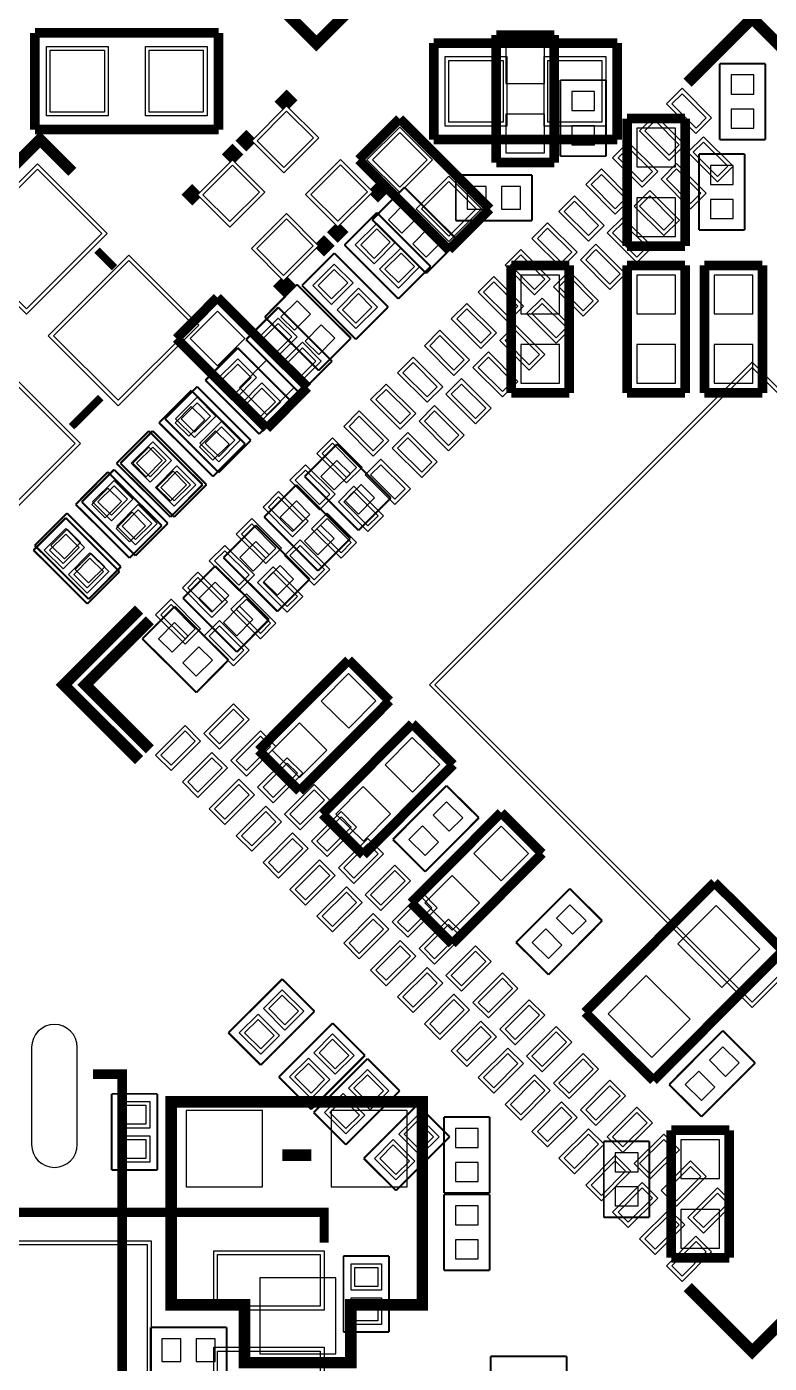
# Model space of a CAD drawing. Extents: x -0.1 to 73.4, y -0.1 to 43.3.
# Drawn here: x 15.86 to 25.62, y 16.36 to 33.94 of the extents above; entities that cross this region are included whole.
import ezdxf

# ---------------------------------------------------------------- set-up
doc = ezdxf.new("R2010")
doc.units = 0
for name, color, linetype in [('PG_SILKSCREEN_BOTTOM', 251, 'CONTINUOUS'), ('PG_SILKSCREEN_TOP', 254, 'CONTINUOUS'), ('PIN_BOTTOM', 12, 'CONTINUOUS'), ('PIN_SOLDERMASK_TOP', 4, 'CONTINUOUS'), ('PIN_TOP', 96, 'CONTINUOUS')]:
    doc.layers.add(name, color=color, linetype=linetype)

msp = doc.modelspace()

# ---------------------------------------------------------------- linework, layer by layer
at = {"layer": 'PG_SILKSCREEN_BOTTOM'}
for points, const_width in [([(22.028912, 33.829498), (22.790912, 33.829498)], 0.127), ([(22.028912, 32.153098), (22.028912, 33.829498)], 0.127), ([(22.790912, 33.829498), (22.790912, 32.153098)], 0.127), ([(25.566599, 33.455204), (24.9666, 33.455204)], 0.0254), ([(24.9666, 33.455204), (24.9666, 32.455206)], 0.0254), ([(25.566599, 32.455206), (25.566599, 33.455204)], 0.0254), ([(23.471911, 33.237297), (22.871913, 33.237297)], 0.0254), ([(22.871913, 33.237297), (22.871913, 32.237299)], 0.0254), ([(23.471911, 32.237299), (23.471911, 33.237297)], 0.0254), ([(23.749305, 32.731405), (24.511305, 32.731405)], 0.127), ([(23.749305, 31.055005), (23.749305, 32.731405)], 0.127), ([(24.511305, 32.731405), (24.511305, 31.055005)], 0.127), ([(24.9666, 32.455206), (25.566599, 32.455206)], 0.0254), ([(22.790912, 32.153098), (22.028912, 32.153098)], 0.127), ([(22.871913, 32.237299), (23.471911, 32.237299)], 0.0254), ([(25.293904, 32.266204), (24.693905, 32.266204)], 0.0254), ([(24.693905, 32.266204), (24.693905, 31.266206)], 0.0254), ([(25.293904, 31.266206), (25.293904, 32.266204)], 0.0254), ([(22.496704, 31.990005), (21.496706, 31.990005)], 0.0254), ([(21.496706, 31.990005), (21.496706, 31.390006)], 0.0254), ([(22.496704, 31.390006), (22.496704, 31.990005)], 0.0254), ([(20.822006, 31.827191), (20.398689, 31.401995)], 0.0254), ([(21.530691, 31.121604), (20.822006, 31.827191)], 0.0254), ([(20.398689, 31.401995), (21.1074, 30.696408)], 0.0254), ([(21.496706, 31.390006), (22.496704, 31.390006)], 0.0254), ([(21.1074, 30.696408), (21.530691, 31.121604)], 0.0254), ([(24.511305, 31.055005), (23.749305, 31.055005)], 0.127), ([(24.693905, 31.266206), (25.293904, 31.266206)], 0.0254), ([(22.225305, 30.801005), (22.987305, 30.801005)], 0.127), ([(22.225305, 29.124605), (22.225305, 30.801005)], 0.127), ([(22.987305, 30.801005), (22.987305, 29.124605)], 0.127), ([(23.749305, 29.124605), (23.749305, 30.801005)], 0.127), ([(23.749305, 30.801005), (24.511305, 30.801005)], 0.127), ([(24.511305, 30.801005), (24.511305, 29.124605)], 0.127), ([(24.765305, 29.124605), (24.765305, 30.801005)], 0.127), ([(24.765305, 30.801005), (25.527305, 30.801005)], 0.127), ([(25.527305, 30.801005), (25.527305, 29.124605)], 0.127), ([(17.82351, 29.839209), (18.361101, 30.379187)], 0.127), ([(18.361101, 30.379187), (19.54911, 29.196411)], 0.127), ([(19.408902, 30.548809), (18.985611, 30.123613)], 0.0254), ([(20.117587, 29.843197), (19.408902, 30.548809)], 0.0254), ([(18.985611, 30.123613), (19.694296, 29.418001)], 0.0254), ([(19.011494, 28.656407), (17.82351, 29.839209)], 0.127), ([(19.694296, 29.418001), (20.117587, 29.843197)], 0.0254), ([(19.54911, 29.196411), (19.011494, 28.656407)], 0.127), ([(22.987305, 29.124605), (22.225305, 29.124605)], 0.127), ([(24.511305, 29.124605), (23.749305, 29.124605)], 0.127), ([(25.527305, 29.124605), (24.765305, 29.124605)], 0.127), ([(18.018608, 29.156609), (17.595291, 28.731388)], 0.0254), ([(18.727293, 28.450997), (18.018608, 29.156609)], 0.0254), ([(17.595291, 28.731388), (18.304002, 28.025801)], 0.0254), ([(17.459808, 28.623209), (17.036491, 28.197988)], 0.0254), ([(18.168493, 27.917597), (17.459808, 28.623209)], 0.0254), ([(18.304002, 28.025801), (18.727293, 28.450997)], 0.0254), ([(19.934301, 28.449295), (19.509994, 28.024988)], 0.0254), ([(20.641412, 27.74221), (19.934301, 28.449295)], 0.0254), ([(17.036491, 28.197988), (17.745202, 27.492401)], 0.0254), ([(16.922191, 28.083205), (16.4989, 27.658009)], 0.0254), ([(17.630902, 27.377593), (16.922191, 28.083205)], 0.0254), ([(19.509994, 28.024988), (20.217105, 27.317903)], 0.0254), ([(17.745202, 27.492401), (18.168493, 27.917597)], 0.0254), ([(19.400901, 27.915895), (18.976594, 27.491588)], 0.0254), ([(20.108012, 27.20881), (19.400901, 27.915895)], 0.0254), ([(16.4989, 27.658009), (17.207611, 26.952397)], 0.0254), ([(20.217105, 27.317903), (20.641412, 27.74221)], 0.0254), ([(16.3846, 27.543201), (15.961309, 27.118005)], 0.0254), ([(17.093311, 26.837589), (16.3846, 27.543201)], 0.0254), ([(18.976594, 27.491588), (19.683705, 26.784503)], 0.0254), ([(17.207611, 26.952397), (17.630902, 27.377593)], 0.0254), ([(18.867501, 27.382495), (18.443194, 26.958188)], 0.0254), ([(19.574612, 26.67541), (18.867501, 27.382495)], 0.0254), ([(15.961309, 27.118005), (16.669995, 26.412393)], 0.0254), ([(19.683705, 26.784503), (20.108012, 27.20881)], 0.0254), ([(18.443194, 26.958188), (19.150305, 26.251103)], 0.0254), ([(16.669995, 26.412393), (17.093311, 26.837589)], 0.0254), ([(18.332806, 26.848791), (17.909489, 26.423595)], 0.0254), ([(19.041491, 26.143204), (18.332806, 26.848791)], 0.0254), ([(19.150305, 26.251103), (19.574612, 26.67541)], 0.0254), ([(17.909489, 26.423595), (18.6182, 25.718008)], 0.0254), ([(17.799406, 26.315391), (17.376089, 25.890195)], 0.0254), ([(18.508091, 25.609804), (17.799406, 26.315391)], 0.0254), ([(18.6182, 25.718008), (19.041491, 26.143204)], 0.0254), ([(17.376089, 25.890195), (18.0848, 25.184608)], 0.0254), ([(18.90329, 24.423395), (20.086091, 25.611404)], 0.127), ([(20.086091, 25.611404), (20.626095, 25.073788)], 0.127), ([(18.0848, 25.184608), (18.508091, 25.609804)], 0.0254), ([(20.626095, 25.073788), (19.443294, 23.885804)], 0.127), ([(19.74149, 23.585195), (20.924291, 24.773204)], 0.127), ([(20.924291, 24.773204), (21.464295, 24.235588)], 0.127), ([(19.443294, 23.885804), (18.90329, 24.423395)], 0.127), ([(21.464295, 24.235588), (20.281494, 23.047604)], 0.127), ([(21.374583, 23.959414), (20.668996, 23.250703)], 0.0254), ([(21.799804, 23.536097), (21.374583, 23.959414)], 0.0254), ([(20.281494, 23.047604), (19.74149, 23.585195)], 0.127), ([(20.90989, 22.416795), (22.092691, 23.604804)], 0.127), ([(22.092691, 23.604804), (22.632695, 23.067188)], 0.127), ([(21.094192, 22.827412), (21.799804, 23.536097)], 0.0254), ([(20.668996, 23.250703), (21.094192, 22.827412)], 0.0254), ([(22.632695, 23.067188), (21.449894, 21.879204)], 0.127), ([(24.897994, 22.686391), (23.19561, 20.976412)], 0.127), ([(25.797993, 21.790406), (24.897994, 22.686391)], 0.127), ([(22.995509, 22.605009), (22.289897, 21.896299)], 0.0254), ([(23.420705, 22.181693), (22.995509, 22.605009)], 0.0254), ([(21.449894, 21.879204), (20.90989, 22.416795)], 0.127), ([(22.715093, 21.473008), (23.420705, 22.181693)], 0.0254), ([(22.289897, 21.896299), (22.715093, 21.473008)], 0.0254), ([(24.095608, 20.080402), (25.797993, 21.790406)], 0.127), ([(23.19561, 20.976412), (24.095608, 20.080402)], 0.127), ([(25.007189, 20.736306), (24.301602, 20.027595)], 0.0254), ([(25.43241, 20.31299), (25.007189, 20.736306)], 0.0254), ([(16.473703, 12.800203), (17.108703, 12.800203), (17.108703, 20.166203), (16.727703, 20.166203)], 0.127), ([(24.726798, 19.604304), (25.43241, 20.31299)], 0.0254), ([(24.301602, 20.027595), (24.726798, 19.604304)], 0.0254), ([(17.9451, 17.1323), (18.7198, 17.1323), (18.7198, 16.3703), (20.1168, 16.3703), (20.1168, 17.1323), (21.0566, 17.1323), (21.0566, 19.7993), (17.7546, 19.7993), (17.7546, 17.1323), (17.9451, 17.1323)], 0.1524), ([(21.940799, 19.600824), (21.340801, 19.600824)], 0.0254), ([(21.340801, 19.600824), (21.340801, 18.600801)], 0.0254), ([(21.940799, 18.600801), (21.940799, 19.600824)], 0.0254), ([(24.329111, 17.750511), (24.329111, 19.426911)], 0.127), ([(24.329111, 19.426911), (25.091111, 19.426911)], 0.127), ([(25.091111, 19.426911), (25.091111, 17.750511)], 0.127), ([(19.2151, 19.1008), (19.5961, 19.1008)], 0.1524), ([(23.4426, 19.282004), (23.4426, 18.282006)], 0.0254), ([(24.042599, 19.282004), (23.4426, 19.282004)], 0.0254), ([(24.042599, 18.282006), (24.042599, 19.282004)], 0.0254), ([(21.340801, 18.600801), (21.940799, 18.600801)], 0.0254), ([(21.940799, 18.584799), (21.340801, 18.584799)], 0.0254), ([(21.340801, 18.584799), (21.340801, 17.584801)], 0.0254), ([(21.940799, 17.584801), (21.940799, 18.584799)], 0.0254), ([(23.4426, 18.282006), (24.042599, 18.282006)], 0.0254), ([(25.091111, 17.750511), (24.329111, 17.750511)], 0.127), ([(21.340801, 17.584801), (21.940799, 17.584801)], 0.0254), ([(18.483199, 16.835399), (17.483201, 16.835399)], 0.0254), ([(17.483201, 16.835399), (17.483201, 16.235375)], 0.0254), ([(18.483199, 16.235375), (18.483199, 16.835399)], 0.0254)]:
    msp.add_lwpolyline(points, dxfattribs=dict(at, const_width=const_width))
at = {"layer": 'PG_SILKSCREEN_TOP'}
for points, const_width in [([(19.66341, 33.720888), (15.067305, 38.316992), (18.461406, 41.711093), (23.05751, 37.114988), (19.66341, 33.720888)], 0.150089), ([(26.242112, 33.203998), (25.393599, 34.05251), (24.545112, 33.203998)], 0.150012), ([(15.963951, 32.588225), (15.963951, 33.8582)], 0.127), ([(15.963951, 33.8582), (18.376875, 33.858175)], 0.127), ([(18.376875, 33.858175), (18.376875, 32.588225)], 0.127), ([(21.206003, 32.455612), (21.206003, 33.725612)], 0.127), ([(21.206003, 33.725612), (23.619003, 33.725612)], 0.127), ([(23.619003, 33.725612), (23.619003, 32.455612)], 0.127), ([(19.166891, 32.901103), (19.272885, 33.007198), (19.361302, 32.918806)], 0.150012), ([(20.758988, 32.729907), (20.220203, 32.191096)], 0.127), ([(21.944406, 31.544489), (20.758988, 32.729907)], 0.127), ([(16.455111, 32.031508), (16.030804, 32.455815), (15.606598, 32.031508)], 0.150012), ([(18.376875, 32.588225), (15.963951, 32.588225)], 0.127), ([(18.795594, 32.353098), (18.707202, 32.44149), (18.795594, 32.529907)], 0.150012), ([(23.619003, 32.455612), (21.206003, 32.455612)], 0.127), ([(18.650102, 32.207606), (18.561685, 32.295998), (18.473293, 32.207606)], 0.150012), ([(20.220203, 32.191096), (21.405596, 31.005704)], 0.127), ([(18.084394, 31.641898), (17.996002, 31.73029), (18.084394, 31.818707)], 0.150012), ([(20.422006, 31.858102), (20.510398, 31.769685), (20.422006, 31.681293)], 0.150012), ([(20.033996, 31.069407), (20.458303, 31.493689)], 0.0254), ([(20.458303, 31.493689), (21.165388, 30.786603)], 0.0254), ([(21.405596, 31.005704), (21.944406, 31.544489)], 0.127), ([(19.856298, 31.292394), (19.94469, 31.204002), (20.033107, 31.292394)], 0.150012), ([(19.710806, 31.146902), (19.799198, 31.058485), (19.710806, 30.970093)], 0.150012), ([(16.778503, 31.000903), (17.008297, 30.771109)], 0.100101), ([(19.475196, 30.536007), (19.899503, 30.960289)], 0.0254), ([(19.899503, 30.960289), (20.606588, 30.253203)], 0.0254), ([(20.741107, 30.362296), (20.033996, 31.069407)], 0.0254), ([(21.165388, 30.786603), (20.741107, 30.362296)], 0.0254), ([(19.339484, 30.598897), (19.23349, 30.492802), (19.145098, 30.581194)], 0.150012), ([(20.182307, 29.828896), (19.475196, 30.536007)], 0.0254), ([(18.738596, 29.824807), (19.162903, 30.249089)], 0.0254), ([(19.162903, 30.249089), (19.869988, 29.542003)], 0.0254), ([(20.606588, 30.253203), (20.182307, 29.828896)], 0.0254), ([(18.205196, 29.291407), (18.629503, 29.715689)], 0.0254), ([(18.629503, 29.715689), (19.336588, 29.008603)], 0.0254), ([(19.445707, 29.117696), (18.738596, 29.824807)], 0.0254), ([(19.869988, 29.542003), (19.445707, 29.117696)], 0.0254), ([(17.671796, 28.783407), (18.096103, 29.207689)], 0.0254), ([(18.096103, 29.207689), (18.803188, 28.500603)], 0.0254), ([(18.912307, 28.584296), (18.205196, 29.291407)], 0.0254), ([(16.443808, 28.678302), (16.829202, 29.063721)], 0.100101), ([(19.336588, 29.008603), (18.912307, 28.584296)], 0.0254), ([(18.378907, 28.076296), (17.671796, 28.783407)], 0.0254), ([(17.087596, 28.199207), (17.511903, 28.623489)], 0.0254), ([(17.511903, 28.623489), (18.218988, 27.916403)], 0.0254), ([(18.803188, 28.500603), (18.378907, 28.076296)], 0.0254), ([(16.579596, 27.691207), (17.003903, 28.115489)], 0.0254), ([(17.003903, 28.115489), (17.710988, 27.408403)], 0.0254), ([(17.794707, 27.492096), (17.087596, 28.199207)], 0.0254), ([(18.218988, 27.916403), (17.794707, 27.492096)], 0.0254), ([(17.286707, 26.984096), (16.579596, 27.691207)], 0.0254), ([(15.944596, 27.056207), (16.368903, 27.480489)], 0.0254), ([(16.368903, 27.480489), (17.075988, 26.773403)], 0.0254), ([(17.710988, 27.408403), (17.286707, 26.984096)], 0.0254), ([(16.651707, 26.349096), (15.944596, 27.056207)], 0.0254), ([(17.075988, 26.773403), (16.651707, 26.349096)], 0.0254), ([(17.332604, 26.274293), (16.342589, 25.284405), (17.332604, 24.29449)], 0.150012), ([(17.474006, 26.132892), (16.625494, 25.284405), (17.474006, 24.435892)], 0.150012), ([(18.507888, 20.70829), (19.214998, 21.4154)], 0.0254), ([(19.214998, 21.4154), (19.639305, 20.991093)], 0.0254), ([(19.639305, 20.991093), (18.932195, 20.284008)], 0.0254), ([(19.170091, 20.127798), (19.877202, 20.834883)], 0.0254), ([(19.877202, 20.834883), (20.301483, 20.410602)], 0.0254), ([(18.932195, 20.284008), (18.507888, 20.70829)], 0.0254), ([(20.301483, 20.410602), (19.594398, 19.703491)], 0.0254), ([(19.627596, 19.661403), (20.334707, 20.368489)], 0.0254), ([(20.334707, 20.368489), (20.758988, 19.944207)], 0.0254), ([(19.594398, 19.703491), (19.170091, 20.127798)], 0.0254), ([(16.972001, 18.905601), (16.972001, 19.905599)], 0.0254), ([(16.972001, 19.905599), (17.571999, 19.905599)], 0.0254), ([(17.571999, 19.905599), (17.571999, 18.905601)], 0.0254), ([(20.758988, 19.944207), (20.051903, 19.237096)], 0.0254), ([(20.285812, 19.057391), (20.992897, 19.764502)], 0.0254), ([(20.992897, 19.764502), (21.417204, 19.340195)], 0.0254), ([(20.051903, 19.237096), (19.627596, 19.661403)], 0.0254), ([(21.417204, 19.340195), (20.710093, 18.63311)], 0.0254), ([(20.710093, 18.63311), (20.285812, 19.057391)], 0.0254), ([(17.571999, 18.905601), (16.972001, 18.905601)], 0.0254), ([(10.364699, 17.947208), (10.364699, 18.347207), (19.764705, 18.347207), (19.764705, 17.947208)], 0.11999), ([(20.020001, 16.772001), (20.020001, 17.772024)], 0.0254), ([(20.020001, 17.772024), (20.619999, 17.772024)], 0.0254), ([(20.619999, 17.772024), (20.619999, 16.772001)], 0.0254), ([(24.545112, 17.364812), (25.393599, 16.516299), (26.242112, 17.364812)], 0.150012), ([(20.619999, 16.772001), (20.020001, 16.772001)], 0.0254), ([(21.953601, 16.454399), (22.953599, 16.454399)], 0.0254), ([(21.953601, 15.854401), (21.953601, 16.454399)], 0.0254), ([(22.953599, 16.454399), (22.953599, 15.854401)], 0.0254)]:
    msp.add_lwpolyline(points, dxfattribs=dict(at, const_width=const_width))
at = {"layer": 'PIN_BOTTOM'}
for points in [[(22.155912, 33.194498), (22.663912, 33.194498), (22.663912, 33.702498), (22.155912, 33.702498)], [(25.116599, 33.055192), (25.416599, 33.055192), (25.416599, 33.305204), (25.116599, 33.305204)], [(23.021912, 32.837285), (23.321912, 32.837285), (23.321912, 33.087297), (23.021912, 33.087297)], [(22.155912, 32.280098), (22.663912, 32.280098), (22.663912, 32.788098), (22.155912, 32.788098)], [(25.116599, 32.605205), (25.416599, 32.605205), (25.416599, 32.855218), (25.116599, 32.855218)], [(23.021912, 32.387299), (23.321912, 32.387299), (23.321912, 32.637311), (23.021912, 32.637311)], [(23.876305, 32.096405), (24.384305, 32.096405), (24.384305, 32.604405), (23.876305, 32.604405)], [(24.843905, 31.866192), (25.143904, 31.866192), (25.143904, 32.116205), (24.843905, 32.116205)], [(21.89673, 31.539993), (21.89673, 31.839992), (21.646718, 31.839992), (21.646718, 31.539993)], [(22.346717, 31.539993), (22.346717, 31.839992), (22.096705, 31.839992), (22.096705, 31.539993)], [(23.876305, 31.182005), (24.384305, 31.182005), (24.384305, 31.690005), (23.876305, 31.690005)], [(24.843905, 31.416206), (25.143904, 31.416206), (25.143904, 31.666218), (24.843905, 31.666218)], [(20.788022, 31.226065), (20.999686, 31.438663), (20.822512, 31.615059), (20.610848, 31.402461)], [(21.106893, 30.908565), (21.318558, 31.121163), (21.141384, 31.297559), (20.929719, 31.084961)], [(22.352305, 30.166005), (22.860305, 30.166005), (22.860305, 30.674005), (22.352305, 30.674005)], [(24.384305, 30.674005), (23.876305, 30.674005), (23.876305, 30.166005), (24.384305, 30.166005)], [(25.400305, 30.674005), (24.892305, 30.674005), (24.892305, 30.166005), (25.400305, 30.166005)], [(19.374918, 29.947658), (19.586583, 30.160255), (19.409409, 30.336651), (19.197744, 30.124054)], [(18.363085, 29.481168), (18.721504, 29.841167), (18.361505, 30.199587), (18.003086, 29.839587)], [(19.69379, 29.630158), (19.905454, 29.842755), (19.72828, 30.019151), (19.516616, 29.806554)], [(22.352305, 29.251605), (22.860305, 29.251605), (22.860305, 29.759605), (22.352305, 29.759605)], [(24.384305, 29.759605), (23.876305, 29.759605), (23.876305, 29.251605), (24.384305, 29.251605)], [(25.400305, 29.759605), (24.892305, 29.759605), (24.892305, 29.251605), (25.400305, 29.251605)], [(19.01109, 28.836008), (19.369509, 29.196007), (19.00951, 29.554427), (18.65109, 29.194427)], [(17.984624, 28.555458), (18.196288, 28.768056), (18.019114, 28.944452), (17.80745, 28.731854)], [(18.303495, 28.237958), (18.51516, 28.450556), (18.337986, 28.626952), (18.126321, 28.414354)], [(17.425824, 28.022058), (17.637488, 28.234656), (17.460314, 28.411052), (17.24865, 28.198454)], [(19.898924, 27.848259), (20.111056, 28.060391), (19.93427, 28.237176), (19.722139, 28.025044)], [(17.744695, 27.704558), (17.95636, 27.917156), (17.779186, 28.093552), (17.567521, 27.880954)], [(16.888207, 27.482054), (17.099872, 27.694652), (16.922698, 27.871048), (16.711033, 27.65845)], [(20.217135, 27.530048), (20.429267, 27.74218), (20.252482, 27.918965), (20.04035, 27.706833)], [(19.365524, 27.314859), (19.577656, 27.526991), (19.40087, 27.703776), (19.188739, 27.491644)], [(17.207079, 27.164554), (17.418743, 27.377152), (17.24157, 27.553548), (17.029905, 27.34095)], [(16.350616, 26.94205), (16.562281, 27.154648), (16.385107, 27.331044), (16.173442, 27.118446)], [(19.683735, 26.996648), (19.895867, 27.20878), (19.719082, 27.385565), (19.50695, 27.173433)], [(18.832124, 26.781459), (19.044256, 26.993591), (18.86747, 27.170376), (18.655339, 26.958244)], [(16.669488, 26.62455), (16.881152, 26.837148), (16.703979, 27.013544), (16.492314, 26.800946)], [(19.150335, 26.463248), (19.362467, 26.67538), (19.185682, 26.852165), (18.97355, 26.640033)], [(18.298822, 26.247665), (18.510486, 26.460263), (18.333312, 26.636659), (18.121648, 26.424061)], [(18.617693, 25.930165), (18.829358, 26.142763), (18.652184, 26.319159), (18.440519, 26.106561)], [(17.765422, 25.714265), (17.977086, 25.926863), (17.799912, 26.103259), (17.588248, 25.890661)], [(18.084293, 25.396765), (18.295958, 25.609363), (18.118784, 25.785759), (17.907119, 25.573161)], [(19.728076, 25.071804), (20.088075, 24.713385), (20.446495, 25.073384), (20.086495, 25.431803)], [(19.082916, 24.423799), (19.442915, 24.06538), (19.801335, 24.425379), (19.441335, 24.783799)], [(20.566276, 24.233604), (20.926275, 23.875185), (21.284695, 24.235184), (20.924695, 24.593603)], [(19.921116, 23.585599), (20.281115, 23.22718), (20.639535, 23.587179), (20.279535, 23.945599)], [(21.198653, 23.570081), (21.411251, 23.358417), (21.587647, 23.53559), (21.375049, 23.747255)], [(20.881153, 23.25121), (21.093751, 23.039545), (21.270147, 23.216719), (21.057549, 23.428383)], [(21.734676, 23.065204), (22.094675, 22.706785), (22.453095, 23.066784), (22.093095, 23.425203)], [(21.089516, 22.417199), (21.449515, 22.05878), (21.807935, 22.418779), (21.447935, 22.777199)], [(22.819554, 22.215677), (23.032152, 22.004012), (23.208548, 22.181186), (22.99595, 22.392851)], [(24.416531, 21.878761), (24.99253, 21.30529), (25.494317, 21.809289), (24.918318, 22.38276)], [(22.502054, 21.896805), (22.714652, 21.685141), (22.891048, 21.862315), (22.67845, 22.073979)], [(23.499286, 20.957503), (24.075285, 20.384032), (24.577072, 20.888031), (24.001073, 21.461502)], [(24.83126, 20.346974), (25.043857, 20.135309), (25.220253, 20.312483), (25.007656, 20.524147)], [(24.51376, 20.028102), (24.726357, 19.816437), (24.902753, 19.993611), (24.690156, 20.205276)], [(17.953101, 19.684797), (17.953101, 18.684799), (18.953099, 18.684799), (18.953099, 19.684797)], [(19.858101, 19.684797), (19.858101, 18.684799), (20.858099, 18.684799), (20.858099, 19.684797)], [(21.4908, 19.200787), (21.7908, 19.200787), (21.7908, 19.450799), (21.4908, 19.450799)], [(24.964111, 19.299911), (24.456111, 19.299911), (24.456111, 18.791911), (24.964111, 18.791911)], [(21.4908, 18.750801), (21.7908, 18.750801), (21.7908, 19.000813), (21.4908, 19.000813)], [(23.892599, 19.132004), (23.592599, 19.132004), (23.592599, 18.881992), (23.892599, 18.881992)], [(23.892599, 18.682018), (23.592599, 18.682018), (23.592599, 18.432005), (23.892599, 18.432005)], [(21.4908, 18.184787), (21.7908, 18.184787), (21.7908, 18.434799), (21.4908, 18.434799)], [(24.964111, 18.385511), (24.456111, 18.385511), (24.456111, 17.877511), (24.964111, 17.877511)], [(21.4908, 17.734801), (21.7908, 17.734801), (21.7908, 17.984813), (21.4908, 17.984813)], [(18.918301, 17.484801), (18.918301, 16.484803), (19.918299, 16.484803), (19.918299, 17.484801)], [(17.633201, 16.6854), (17.633201, 16.3854), (17.883213, 16.3854), (17.883213, 16.6854)], [(18.083187, 16.6854), (18.083187, 16.3854), (18.333199, 16.3854), (18.333199, 16.6854)]]:
    msp.add_lwpolyline(points, close=True, dxfattribs=at)
msp.add_lwpolyline([(16.519652, 19.238087), (16.519652, 20.518298, 1), (15.919755, 20.518298), (15.919755, 19.238087, 1)], format="xyb", close=True, dxfattribs=at)
at = {"layer": 'PIN_SOLDERMASK_TOP'}
for points in [[(16.925988, 33.6796), (16.925988, 32.7668), (16.114789, 32.7668), (16.114789, 33.6796)], [(18.226011, 33.6796), (18.226011, 32.7668), (17.414811, 32.7668), (17.414811, 33.6796)], [(22.168091, 33.547012), (22.168091, 32.634212), (21.356891, 32.634212), (21.356891, 33.547012)], [(23.468114, 33.547012), (23.468114, 32.634212), (22.656914, 32.634212), (22.656914, 33.547012)], [(24.265678, 32.924712), (24.470805, 33.129839), (24.85965, 32.740994), (24.654523, 32.535867)], [(19.27294, 32.901088), (19.697203, 32.476825), (19.237575, 32.017197), (18.813312, 32.44146)], [(23.912059, 32.571093), (24.117186, 32.77622), (24.506031, 32.387375), (24.300904, 32.182248)], [(21.188934, 32.191096), (20.759014, 31.761176), (20.329093, 32.191096), (20.759014, 32.621017)], [(23.558643, 32.217677), (23.76377, 32.422804), (24.152615, 32.033959), (23.947488, 31.828832)], [(24.548608, 32.288366), (24.753735, 32.493493), (25.14258, 32.104648), (24.937453, 31.899521)], [(18.526375, 31.305997), (18.102112, 31.73026), (18.56174, 32.189888), (18.986003, 31.765625)], [(19.980025, 32.194003), (20.404288, 31.76974), (19.94466, 31.310112), (19.520397, 31.734375)], [(15.995657, 32.137648), (16.914894, 31.218411), (15.854165, 30.157681), (14.934928, 31.076918)], [(23.204948, 31.863982), (23.410075, 32.069109), (23.79892, 31.680264), (23.593793, 31.475137)], [(24.194989, 31.934747), (24.400116, 32.139874), (24.788961, 31.751029), (24.583834, 31.545902)], [(21.835517, 31.544514), (21.405596, 31.114593), (20.975675, 31.544514), (21.405596, 31.974435)], [(22.851558, 31.510567), (23.056685, 31.715694), (23.44553, 31.326849), (23.240403, 31.121722)], [(23.841498, 31.581255), (24.046625, 31.786382), (24.43547, 31.397537), (24.230343, 31.19241)], [(19.23346, 30.598912), (18.809197, 31.023175), (19.268825, 31.482803), (19.693088, 31.05854)], [(20.17543, 31.069438), (20.458272, 31.35228), (20.705768, 31.104784), (20.422926, 30.821942)], [(22.497863, 31.156872), (22.70299, 31.361999), (23.091835, 30.973154), (22.886708, 30.768027)], [(23.487879, 31.227636), (23.693006, 31.432763), (24.081851, 31.043918), (23.876724, 30.838791)], [(20.493641, 30.751226), (20.776484, 31.034069), (21.023979, 30.786573), (20.741137, 30.503731)], [(22.144447, 30.803456), (22.349574, 31.008583), (22.738419, 30.619738), (22.533292, 30.414611)], [(23.134387, 30.874144), (23.339514, 31.079271), (23.728359, 30.690426), (23.523232, 30.485299)], [(17.197611, 30.935694), (18.116848, 30.016457), (17.056118, 28.955728), (16.136881, 29.874965)], [(19.61663, 30.536038), (19.899472, 30.81888), (20.146968, 30.571384), (19.864126, 30.288542)], [(21.790752, 30.449761), (21.995879, 30.654888), (22.384724, 30.266043), (22.179597, 30.060916)], [(22.780768, 30.520526), (22.985895, 30.725653), (23.37474, 30.336808), (23.169613, 30.131681)], [(19.934841, 30.217826), (20.217684, 30.500669), (20.465179, 30.253173), (20.182337, 29.970331)], [(21.437311, 30.096346), (21.642438, 30.301473), (22.031283, 29.912628), (21.826156, 29.707501)], [(22.427276, 30.167059), (22.632403, 30.372186), (23.021248, 29.983341), (22.816121, 29.778214)], [(19.410368, 29.860184), (19.127526, 29.577342), (18.88003, 29.824838), (19.162872, 30.10768)], [(21.083642, 29.742651), (21.288769, 29.947778), (21.677614, 29.558933), (21.472487, 29.353806)], [(22.073658, 29.813415), (22.278785, 30.018542), (22.66763, 29.629697), (22.462503, 29.42457)], [(19.728579, 29.541973), (19.445737, 29.259131), (19.198241, 29.506626), (19.481084, 29.789469)], [(18.34663, 29.291438), (18.629472, 29.57428), (18.876968, 29.326784), (18.594126, 29.043942)], [(20.730226, 29.389235), (20.935353, 29.594362), (21.324198, 29.205517), (21.119071, 29.00039)], [(21.720191, 29.459949), (21.925318, 29.665076), (22.314163, 29.276231), (22.109036, 29.071104)], [(15.641835, 29.379919), (16.561072, 28.460682), (15.500343, 27.399952), (14.581106, 28.319189)], [(21.150967, 25.284405), (25.393599, 29.527037), (29.636231, 25.284405), (25.393599, 21.041772)], [(18.664841, 28.973226), (18.947684, 29.256069), (19.195179, 29.008573), (18.912337, 28.725731)], [(20.376531, 29.035565), (20.581658, 29.240692), (20.970503, 28.851847), (20.765376, 28.64672)], [(21.366547, 29.10633), (21.571674, 29.311457), (21.960519, 28.922612), (21.755392, 28.717485)], [(18.343568, 28.818784), (18.060726, 28.535942), (17.81323, 28.783438), (18.096072, 29.06628)], [(20.023116, 28.682124), (20.228243, 28.887251), (20.617088, 28.498406), (20.411961, 28.293279)], [(21.012928, 28.752686), (21.218055, 28.957813), (21.6069, 28.568968), (21.401773, 28.363841)], [(18.661779, 28.500573), (18.378937, 28.217731), (18.131441, 28.465226), (18.414284, 28.748069)], [(17.759368, 28.234584), (17.476526, 27.951742), (17.22903, 28.199238), (17.511872, 28.48208)], [(19.669421, 28.328429), (19.874548, 28.533556), (20.263393, 28.144711), (20.058266, 27.939584)], [(20.659462, 28.399219), (20.864589, 28.604346), (21.253434, 28.215501), (21.048307, 28.010374)], [(18.077579, 27.916373), (17.794737, 27.633531), (17.547241, 27.881026), (17.830084, 28.163869)], [(19.316005, 27.975014), (19.521132, 28.180141), (19.909977, 27.791296), (19.70485, 27.586169)], [(20.305818, 28.0456), (20.510945, 28.250727), (20.89979, 27.861882), (20.694663, 27.656755)], [(17.251368, 27.726584), (16.968526, 27.443742), (16.72103, 27.691238), (17.003872, 27.97408)], [(18.96231, 27.621319), (19.167437, 27.826446), (19.556282, 27.437601), (19.351155, 27.232474)], [(19.952351, 27.692109), (20.157478, 27.897236), (20.546323, 27.508391), (20.341196, 27.303264)], [(17.569579, 27.408373), (17.286737, 27.125531), (17.039241, 27.373026), (17.322084, 27.655869)], [(18.608894, 27.267929), (18.814021, 27.473056), (19.202866, 27.084211), (18.997739, 26.879084)], [(19.598732, 27.33849), (19.803859, 27.543617), (20.192704, 27.154772), (19.987577, 26.949645)], [(16.616368, 27.091584), (16.333526, 26.808742), (16.08603, 27.056238), (16.368872, 27.33908)], [(18.255199, 26.914234), (18.460326, 27.119361), (18.849171, 26.730516), (18.644044, 26.525389)], [(19.245241, 26.984998), (19.450368, 27.190125), (19.839213, 26.80128), (19.634086, 26.596153)], [(16.934579, 26.773373), (16.651737, 26.490531), (16.404241, 26.738026), (16.687084, 27.020869)], [(17.901784, 26.560818), (18.106911, 26.765945), (18.495756, 26.3771), (18.290629, 26.171973)], [(18.891622, 26.631379), (19.096749, 26.836506), (19.485594, 26.447661), (19.280467, 26.242534)], [(17.548165, 26.207199), (17.753292, 26.412326), (18.142137, 26.023481), (17.93701, 25.818354)], [(18.53813, 26.277887), (18.743257, 26.483014), (19.132102, 26.094169), (18.926975, 25.889042)], [(18.184511, 25.924269), (18.389638, 26.129396), (18.778483, 25.740551), (18.573356, 25.535424)], [(18.184511, 24.644541), (18.573356, 25.033386), (18.778483, 24.828259), (18.389638, 24.439414)], [(17.548165, 24.36161), (17.93701, 24.750455), (18.142137, 24.545328), (17.753292, 24.156483)], [(18.53813, 24.290922), (18.926975, 24.679767), (19.132102, 24.47464), (18.743257, 24.085795)], [(17.901784, 24.007991), (18.290629, 24.396836), (18.495756, 24.191709), (18.106911, 23.802864)], [(18.891622, 23.93743), (19.280467, 24.326275), (19.485594, 24.121148), (19.096749, 23.732303)], [(18.255199, 23.654576), (18.644044, 24.043421), (18.849171, 23.838294), (18.460326, 23.449449)], [(19.245241, 23.583811), (19.634086, 23.972656), (19.839213, 23.767529), (19.450368, 23.378684)], [(18.608894, 23.300881), (18.997739, 23.689726), (19.202866, 23.484599), (18.814021, 23.095754)], [(19.598732, 23.230319), (19.987577, 23.619164), (20.192704, 23.414037), (19.803859, 23.025192)], [(18.96231, 22.94749), (19.351155, 23.336335), (19.556282, 23.131208), (19.167437, 22.742363)], [(19.952351, 22.876701), (20.341196, 23.265546), (20.546323, 23.060419), (20.157478, 22.671574)], [(19.316005, 22.593795), (19.70485, 22.98264), (19.909977, 22.777513), (19.521132, 22.388668)], [(20.305818, 22.523209), (20.694663, 22.912054), (20.89979, 22.706927), (20.510945, 22.318082)], [(19.669421, 22.24038), (20.058266, 22.629225), (20.263393, 22.424098), (19.874548, 22.035253)], [(20.659462, 22.16959), (21.048307, 22.558435), (21.253434, 22.353308), (20.864589, 21.964463)], [(20.023116, 21.886685), (20.411961, 22.27553), (20.617088, 22.070403), (20.228243, 21.681558)], [(21.012928, 21.816124), (21.401773, 22.204969), (21.6069, 21.999842), (21.218055, 21.610997)], [(20.376531, 21.533244), (20.765376, 21.922089), (20.970503, 21.716962), (20.581658, 21.328117)], [(21.366547, 21.462479), (21.755392, 21.851324), (21.960519, 21.646197), (21.571674, 21.257352)], [(20.730226, 21.179574), (21.119071, 21.568419), (21.324198, 21.363292), (20.935353, 20.974447)], [(21.720191, 21.108861), (22.109036, 21.497706), (22.314163, 21.292579), (21.925318, 20.903734)], [(19.215029, 21.273966), (19.497871, 20.991124), (19.250375, 20.743628), (18.967533, 21.02647)], [(21.083642, 20.826159), (21.472487, 21.215004), (21.677614, 21.009877), (21.288769, 20.621032)], [(22.073658, 20.755394), (22.462503, 21.144239), (22.66763, 20.939112), (22.278785, 20.550267)], [(18.896818, 20.955755), (19.17966, 20.672913), (18.932164, 20.425417), (18.649322, 20.708259)], [(21.437311, 20.472464), (21.826156, 20.861309), (22.031283, 20.656182), (21.642438, 20.267337)], [(22.427276, 20.40175), (22.816121, 20.790595), (23.021248, 20.585468), (22.632403, 20.196623)], [(19.912579, 20.163137), (19.629737, 20.445979), (19.877232, 20.693475), (20.160075, 20.410632)], [(21.790752, 20.119048), (22.179597, 20.507893), (22.384724, 20.302766), (21.995879, 19.913921)], [(22.780768, 20.048284), (23.169613, 20.437129), (23.37474, 20.232002), (22.985895, 19.843157)], [(19.594368, 19.844925), (19.311525, 20.127768), (19.559021, 20.375263), (19.841863, 20.092421)], [(20.370084, 19.696742), (20.087241, 19.979584), (20.334737, 20.22708), (20.617579, 19.944238)], [(22.144447, 19.765353), (22.533292, 20.154198), (22.738419, 19.949071), (22.349574, 19.560226)], [(23.134387, 19.694665), (23.523232, 20.08351), (23.728359, 19.878383), (23.339514, 19.489538)], [(20.051872, 19.378531), (19.76903, 19.661373), (20.016526, 19.908869), (20.299368, 19.626026)], [(17.072, 19.805599), (17.472, 19.805599), (17.472, 19.455587), (17.072, 19.455587)], [(22.497863, 19.411937), (22.886708, 19.800782), (23.091835, 19.595655), (22.70299, 19.20681)], [(23.487879, 19.341173), (23.876724, 19.730018), (24.081851, 19.524891), (23.693006, 19.136046)], [(21.028274, 19.09273), (20.745432, 19.375572), (20.992927, 19.623068), (21.27577, 19.340226)], [(17.072, 19.355613), (17.472, 19.355613), (17.472, 19.005601), (17.072, 19.005601)], [(22.851558, 19.058242), (23.240403, 19.447087), (23.44553, 19.24196), (23.056685, 18.853115)], [(23.841498, 18.987554), (24.230343, 19.376399), (24.43547, 19.171272), (24.046625, 18.782427)], [(20.710063, 18.774519), (20.42722, 19.057361), (20.674716, 19.304857), (20.957558, 19.022014)], [(23.204948, 18.704827), (23.593793, 19.093672), (23.79892, 18.888545), (23.410075, 18.4997)], [(24.194989, 18.634062), (24.583834, 19.022907), (24.788961, 18.81778), (24.400116, 18.428935)], [(23.558643, 18.351132), (23.947488, 18.739977), (24.152615, 18.53485), (23.76377, 18.146005)], [(24.548608, 18.280444), (24.937453, 18.669289), (25.14258, 18.464162), (24.753735, 18.075317)], [(23.912059, 17.997716), (24.300904, 18.386561), (24.506031, 18.181434), (24.117186, 17.792589)], [(17.489691, 13.122186), (12.639688, 13.122186), (12.639688, 17.972189), (17.489691, 17.972189)], [(24.265678, 17.644097), (24.654523, 18.032942), (24.85965, 17.827815), (24.470805, 17.43897)], [(19.764692, 17.062183), (18.314683, 17.062183), (18.314683, 17.842192), (19.764692, 17.842192)], [(20.12, 17.671999), (20.52, 17.671999), (20.52, 17.321987), (20.12, 17.321987)], [(20.12, 17.222013), (20.52, 17.222013), (20.52, 16.872001), (20.12, 16.872001)], [(19.764692, 15.792183), (18.314683, 15.792183), (18.314683, 16.572192), (19.764692, 16.572192)]]:
    msp.add_lwpolyline(points, close=True, dxfattribs=at)
at = {"layer": 'PIN_TOP'}
for points in [[(16.875989, 33.6296), (16.875989, 32.8168), (16.164789, 32.8168), (16.164789, 33.6296)], [(18.176011, 33.6296), (18.176011, 32.8168), (17.464811, 32.8168), (17.464811, 33.6296)], [(22.118091, 33.497012), (22.118091, 32.684212), (21.406891, 32.684212), (21.406891, 33.497012)], [(23.418114, 33.497012), (23.418114, 32.684212), (22.706914, 32.684212), (22.706914, 33.497012)], [(24.336361, 32.924811), (24.470706, 33.059155), (24.788966, 32.740895), (24.654621, 32.60655)], [(19.27294, 32.830377), (19.626492, 32.476825), (19.237575, 32.087908), (18.884023, 32.44146)], [(23.982742, 32.571192), (24.117087, 32.705536), (24.435347, 32.387276), (24.301003, 32.252932)], [(21.118224, 32.191096), (20.759014, 31.831886), (20.399803, 32.191096), (20.759014, 32.550307)], [(23.629327, 32.217776), (23.763671, 32.352121), (24.081932, 32.033861), (23.947587, 31.899516)], [(24.619292, 32.288464), (24.753636, 32.422809), (25.071897, 32.104549), (24.937552, 31.970204)], [(15.995657, 32.066865), (16.844112, 31.218411), (15.854165, 30.228463), (15.00571, 31.076918)], [(18.526375, 31.376708), (18.172823, 31.73026), (18.56174, 32.119177), (18.915292, 31.765625)], [(19.980025, 32.123292), (20.333577, 31.76974), (19.94466, 31.380823), (19.591108, 31.734375)], [(23.275632, 31.864081), (23.409976, 31.998426), (23.728237, 31.680166), (23.593892, 31.545821)], [(24.265673, 31.934846), (24.400018, 32.06919), (24.718278, 31.75093), (24.583933, 31.616585)], [(21.764806, 31.544514), (21.405596, 31.185304), (21.046386, 31.544514), (21.405596, 31.903724)], [(22.922242, 31.510666), (23.056586, 31.64501), (23.374846, 31.32675), (23.240502, 31.192405)], [(23.912181, 31.581354), (24.046526, 31.715698), (24.364786, 31.397438), (24.230441, 31.263094)], [(19.23346, 30.669623), (18.879908, 31.023175), (19.268825, 31.412092), (19.622377, 31.05854)], [(22.568547, 31.156971), (22.702891, 31.291315), (23.021151, 30.973055), (22.886807, 30.83871)], [(23.558562, 31.227735), (23.692907, 31.36208), (24.011167, 31.043819), (23.876823, 30.909475)], [(20.246141, 31.069438), (20.458272, 31.281569), (20.635058, 31.104784), (20.422926, 30.892652)], [(20.564352, 30.751226), (20.776484, 30.963358), (20.953269, 30.786573), (20.741137, 30.574441)], [(22.215131, 30.803555), (22.349476, 30.9379), (22.667736, 30.619639), (22.533391, 30.485295)], [(23.205071, 30.874243), (23.339415, 31.008588), (23.657675, 30.690328), (23.523331, 30.555983)], [(17.197611, 30.864912), (18.046065, 30.016457), (17.056118, 29.02651), (16.207663, 29.874965)], [(19.687341, 30.536038), (19.899472, 30.748169), (20.076258, 30.571384), (19.864126, 30.359252)], [(22.851452, 30.520624), (22.985796, 30.654969), (23.304057, 30.336709), (23.169712, 30.202364)], [(20.005552, 30.217826), (20.217684, 30.429958), (20.394469, 30.253173), (20.182337, 30.041041)], [(21.861436, 30.44986), (21.995781, 30.584205), (22.314041, 30.265944), (22.179696, 30.1316)], [(22.49796, 30.167158), (22.632305, 30.301503), (22.950565, 29.983242), (22.81622, 29.848898)], [(21.507995, 30.096444), (21.64234, 30.230789), (21.9606, 29.912529), (21.826255, 29.778184)], [(19.339658, 29.860184), (19.127526, 29.648052), (18.950741, 29.824838), (19.162872, 30.036969)], [(22.144341, 29.813514), (22.278686, 29.947858), (22.596946, 29.629598), (22.462601, 29.495254)], [(19.657869, 29.541973), (19.445737, 29.329841), (19.268952, 29.506626), (19.481084, 29.718758)], [(21.154325, 29.742749), (21.28867, 29.877094), (21.60693, 29.558834), (21.472586, 29.424489)], [(21.790875, 29.460047), (21.925219, 29.594392), (22.24348, 29.276132), (22.109135, 29.141787)], [(18.417341, 29.291438), (18.629472, 29.503569), (18.806258, 29.326784), (18.594126, 29.114652)], [(20.80091, 29.389334), (20.935254, 29.523678), (21.253515, 29.205418), (21.11917, 29.071074)], [(21.221731, 25.284405), (25.393599, 29.456272), (29.565467, 25.284405), (25.393599, 21.112537)], [(15.641835, 29.309137), (16.49029, 28.460682), (15.500343, 27.470735), (14.651888, 28.319189)], [(18.735552, 28.973226), (18.947684, 29.185358), (19.124469, 29.008573), (18.912337, 28.796441)], [(21.437231, 29.106429), (21.571575, 29.240773), (21.889835, 28.922513), (21.755491, 28.788168)], [(20.447215, 29.035664), (20.581559, 29.170009), (20.89982, 28.851749), (20.765475, 28.717404)], [(18.272858, 28.818784), (18.060726, 28.606652), (17.883941, 28.783438), (18.096072, 28.995569)], [(21.083612, 28.752784), (21.217956, 28.887129), (21.536217, 28.568869), (21.401872, 28.434524)], [(18.591069, 28.500573), (18.378937, 28.288441), (18.202152, 28.465226), (18.414284, 28.677358)], [(20.093799, 28.682223), (20.228144, 28.816568), (20.546404, 28.498308), (20.412059, 28.363963)], [(20.730145, 28.399318), (20.86449, 28.533663), (21.18275, 28.215402), (21.048406, 28.081058)], [(17.688658, 28.234584), (17.476526, 28.022452), (17.299741, 28.199238), (17.511872, 28.411369)], [(19.740104, 28.328528), (19.874449, 28.462873), (20.192709, 28.144613), (20.058364, 28.010268)], [(20.376501, 28.045699), (20.510846, 28.180044), (20.829106, 27.861784), (20.694761, 27.727439)], [(18.006869, 27.916373), (17.794737, 27.704241), (17.617952, 27.881026), (17.830084, 28.093158)], [(19.386689, 27.975113), (19.521033, 28.109457), (19.839293, 27.791197), (19.704949, 27.656852)], [(17.180658, 27.726584), (16.968526, 27.514452), (16.791741, 27.691238), (17.003872, 27.903369)], [(20.023035, 27.692207), (20.157379, 27.826552), (20.47564, 27.508292), (20.341295, 27.373947)], [(19.032994, 27.621418), (19.167338, 27.755762), (19.485598, 27.437502), (19.351254, 27.303157)], [(17.498869, 27.408373), (17.286737, 27.196241), (17.109952, 27.373026), (17.322084, 27.585158)], [(19.669416, 27.338589), (19.803761, 27.472933), (20.122021, 27.154673), (19.987676, 27.020328)], [(16.545658, 27.091584), (16.333526, 26.879452), (16.156741, 27.056238), (16.368872, 27.268369)], [(18.679578, 27.268027), (18.813923, 27.402372), (19.132183, 27.084112), (18.997838, 26.949767)], [(19.315924, 26.985097), (19.450269, 27.119441), (19.768529, 26.801181), (19.634184, 26.666837)], [(16.863869, 26.773373), (16.651737, 26.561241), (16.474952, 26.738026), (16.687084, 26.950158)], [(18.325883, 26.914332), (18.460228, 27.048677), (18.778488, 26.730417), (18.644143, 26.596072)], [(18.962305, 26.631478), (19.09665, 26.765823), (19.41491, 26.447562), (19.280566, 26.313218)], [(17.972467, 26.560917), (18.106812, 26.695261), (18.425072, 26.377001), (18.290728, 26.242657)], [(18.608814, 26.277986), (18.743158, 26.412331), (19.061418, 26.094071), (18.927074, 25.959726)], [(17.618849, 26.207298), (17.753193, 26.341643), (18.071453, 26.023382), (17.937109, 25.889038)], [(18.255195, 25.924367), (18.389539, 26.058712), (18.7078, 25.740452), (18.573455, 25.606107)], [(18.255195, 24.644442), (18.573455, 24.962702), (18.7078, 24.828357), (18.389539, 24.510097)], [(17.618849, 24.361511), (17.937109, 24.679771), (18.071453, 24.545427), (17.753193, 24.227167)], [(18.608814, 24.290823), (18.927074, 24.609083), (19.061418, 24.474739), (18.743158, 24.156478)], [(17.972467, 24.007892), (18.290728, 24.326153), (18.425072, 24.191808), (18.106812, 23.873548)], [(18.962305, 23.937331), (19.280566, 24.255591), (19.41491, 24.121247), (19.09665, 23.802987)], [(18.325883, 23.654477), (18.644143, 23.972737), (18.778488, 23.838392), (18.460228, 23.520132)], [(19.315924, 23.583712), (19.634184, 23.901973), (19.768529, 23.767628), (19.450269, 23.449368)], [(18.679578, 23.300782), (18.997838, 23.619042), (19.132183, 23.484697), (18.813923, 23.166437)], [(19.669416, 23.230221), (19.987676, 23.548481), (20.122021, 23.414136), (19.803761, 23.095876)], [(19.032994, 22.947392), (19.351254, 23.265652), (19.485598, 23.131307), (19.167338, 22.813047)], [(20.023035, 22.876602), (20.341295, 23.194862), (20.47564, 23.060517), (20.157379, 22.742257)], [(19.386689, 22.593697), (19.704949, 22.911957), (19.839293, 22.777612), (19.521033, 22.459352)], [(20.376501, 22.52311), (20.694761, 22.84137), (20.829106, 22.707026), (20.510846, 22.388765)], [(19.740104, 22.240281), (20.058364, 22.558541), (20.192709, 22.424197), (19.874449, 22.105936)], [(20.730145, 22.169491), (21.048406, 22.487751), (21.18275, 22.353407), (20.86449, 22.035147)], [(20.093799, 21.886586), (20.412059, 22.204846), (20.546404, 22.070502), (20.228144, 21.752241)], [(21.083612, 21.816025), (21.401872, 22.134285), (21.536217, 21.99994), (21.217956, 21.68168)], [(20.447215, 21.533145), (20.765475, 21.851405), (20.89982, 21.717061), (20.581559, 21.3988)], [(21.437231, 21.462381), (21.755491, 21.780641), (21.889835, 21.646296), (21.571575, 21.328036)], [(20.80091, 21.179475), (21.11917, 21.497736), (21.253515, 21.363391), (20.935254, 21.045131)], [(21.790875, 21.108762), (22.109135, 21.427022), (22.24348, 21.292677), (21.925219, 20.974417)], [(19.215029, 21.203256), (19.427161, 20.991124), (19.250375, 20.814339), (19.038244, 21.02647)], [(21.154325, 20.82606), (21.472586, 21.14432), (21.60693, 21.009975), (21.28867, 20.691715)], [(22.144341, 20.755295), (22.462601, 21.073556), (22.596946, 20.939211), (22.278686, 20.620951)], [(18.896818, 20.885044), (19.108949, 20.672913), (18.932164, 20.496128), (18.720033, 20.708259)], [(21.507995, 20.472365), (21.826255, 20.790625), (21.9606, 20.65628), (21.64234, 20.33802)], [(19.912579, 20.233847), (19.700447, 20.445979), (19.877232, 20.622764), (20.089364, 20.410632)], [(22.49796, 20.401651), (22.81622, 20.719911), (22.950565, 20.585567), (22.632305, 20.267307)], [(21.861436, 20.118949), (22.179696, 20.437209), (22.314041, 20.302865), (21.995781, 19.984605)], [(19.594368, 19.915636), (19.382236, 20.127768), (19.559021, 20.304553), (19.771153, 20.092421)], [(22.851452, 20.048185), (23.169712, 20.366445), (23.304057, 20.2321), (22.985796, 19.91384)], [(20.370084, 19.767452), (20.157952, 19.979584), (20.334737, 20.156369), (20.546869, 19.944238)], [(22.215131, 19.765254), (22.533391, 20.083514), (22.667736, 19.94917), (22.349476, 19.63091)], [(23.205071, 19.694566), (23.523331, 20.012826), (23.657675, 19.878482), (23.339415, 19.560221)], [(17.122, 19.755599), (17.422, 19.755599), (17.422, 19.505587), (17.122, 19.505587)], [(20.051872, 19.449241), (19.839741, 19.661373), (20.016526, 19.838158), (20.228658, 19.626026)], [(22.568547, 19.411839), (22.886807, 19.730099), (23.021151, 19.595754), (22.702891, 19.277494)], [(21.028274, 19.16344), (20.816142, 19.375572), (20.992927, 19.552357), (21.205059, 19.340226)], [(23.558562, 19.341074), (23.876823, 19.659334), (24.011167, 19.52499), (23.692907, 19.20673)], [(22.922242, 19.058144), (23.240502, 19.376404), (23.374846, 19.242059), (23.056586, 18.923799)], [(17.122, 19.305613), (17.422, 19.305613), (17.422, 19.055601), (17.122, 19.055601)], [(20.710063, 18.845229), (20.497931, 19.057361), (20.674716, 19.234146), (20.886848, 19.022014)], [(23.912181, 18.987455), (24.230441, 19.305716), (24.364786, 19.171371), (24.046526, 18.853111)], [(23.275632, 18.704728), (23.593892, 19.022988), (23.728237, 18.888644), (23.409976, 18.570383)], [(24.265673, 18.633964), (24.583933, 18.952224), (24.718278, 18.817879), (24.400018, 18.499619)], [(23.629327, 18.351033), (23.947587, 18.669293), (24.081932, 18.534949), (23.763671, 18.216688)], [(24.619292, 18.280345), (24.937552, 18.598605), (25.071897, 18.46426), (24.753636, 18.146)], [(23.982742, 17.997617), (24.301003, 18.315878), (24.435347, 18.181533), (24.117087, 17.863273)], [(24.336361, 17.643999), (24.654621, 17.962259), (24.788966, 17.827914), (24.470706, 17.509654)], [(17.439691, 13.172186), (12.689688, 13.172186), (12.689688, 17.922189), (17.439691, 17.922189)], [(19.714693, 17.112183), (18.364683, 17.112183), (18.364683, 17.792192), (19.714693, 17.792192)], [(20.17, 17.621999), (20.47, 17.621999), (20.47, 17.371987), (20.17, 17.371987)], [(20.17, 17.172013), (20.47, 17.172013), (20.47, 16.922001), (20.17, 16.922001)], [(19.714693, 15.842183), (18.364683, 15.842183), (18.364683, 16.522192), (19.714693, 16.522192)]]:
    msp.add_lwpolyline(points, close=True, dxfattribs=at)

doc.saveas('drawing.dxf')
